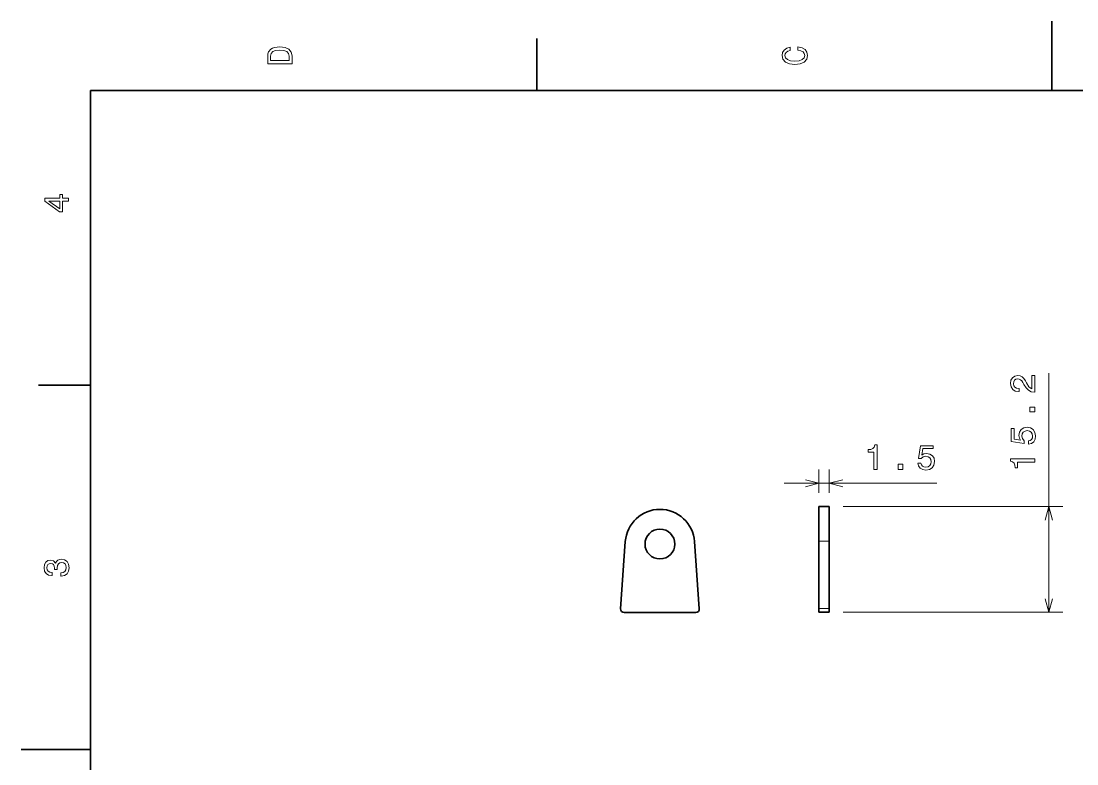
# Model space of a CAD drawing. Extents: x 0 to 297, y 0 to 210.
# Drawn here: x 0 to 152.1, y 102.9 to 210 of the extents above; entities that cross this region are included whole.
import ezdxf

# ---------------------------------------------------------------- set-up
doc = ezdxf.new("R2010")
doc.units = 0

msp = doc.modelspace()

# ---------------------------------------------------------------- linework, layer by layer
at = {"color": 7, "lineweight": 35, "ltscale": 0.25}
for p, q in [((148.5, 200), (148.5, 210)), ((10, 105), (0, 105))]:
    msp.add_line(p, q, dxfattribs=at)
at = {"color": 7, "lineweight": 35, "ltscale": 0.1875}
for p, q in [((74.300003, 200), (74.300003, 207.5)), ((10, 157.5), (2.5, 157.5))]:
    msp.add_line(p, q, dxfattribs=at)
at = {"color": 7, "lineweight": 35}
for p, q in [((287, 200), (10, 200)), ((10, 200), (10, 10))]:
    msp.add_line(p, q, dxfattribs=at)
at = {"color": 7, "lineweight": 13}
for p, q in [((148.074203, 124.783424), (148.074203, 159.240723)), ((109.947418, 143.358948), (131.95549, 143.358948)), ((118.447418, 139.996628), (150.074203, 139.996628)), ((118.447418, 124.783424), (150.074203, 124.783424))]:
    msp.add_line(p, q, dxfattribs=at)
at = {"color": 7, "lineweight": 13, "ltscale": 0.084058}
for p, q in [((114.947418, 141.996628), (114.947418, 145.358948)), ((116.447418, 141.996628), (116.447418, 145.358948))]:
    msp.add_line(p, q, dxfattribs=at)
at = {"color": 7, "lineweight": 35, "ltscale": 0.125}
for p, q in [((114.947418, 134.996628), (114.947418, 139.996628)), ((116.447418, 134.996628), (116.447418, 139.996628))]:
    msp.add_line(p, q, dxfattribs=at)
at = {"color": 7, "lineweight": 35, "ltscale": 0.0375}
for p, q in [((114.947418, 139.996628), (116.447418, 139.996628)), ((116.447418, 124.783424), (114.947418, 124.783424))]:
    msp.add_line(p, q, dxfattribs=at)
at = {"color": 7, "lineweight": 35, "ltscale": 0.24283}
for p, q in [((87.058495, 134.950592), (86.380943, 125.26104)), ((97.034142, 134.950592), (97.711693, 125.26104)), ((114.947418, 134.996628), (114.947418, 125.283424)), ((116.447418, 134.996628), (116.447418, 125.283424))]:
    msp.add_line(p, q, dxfattribs=at)
at = {"color": 7, "lineweight": 13, "ltscale": 0.0375}
for p, q in [((116.447418, 134.996628), (114.947418, 134.996628)), ((116.447418, 125.283424), (114.947418, 125.283424))]:
    msp.add_line(p, q, dxfattribs=at)
at = {"color": 7, "lineweight": 35, "ltscale": 0.0125}
for p, q in [((114.947418, 124.783424), (114.947418, 125.283424)), ((116.447418, 124.783424), (116.447418, 125.283424))]:
    msp.add_line(p, q, dxfattribs=at)
at = {"color": 7, "lineweight": 35, "ltscale": 0.25833}
msp.add_line((97.212914, 124.726166), (86.879723, 124.726166), dxfattribs=at)
at = {"color": 7, "lineweight": 13}
for points in [[(35.533215, 204.994965), (35.533215, 203.829971), (39.033215, 203.829971), (39.033215, 204.994965), (38.922264, 205.544678), (38.584366, 205.953171), (38.034657, 206.205338), (37.283215, 206.296112), (36.516644, 206.215424), (36.21405, 206.114563), (35.971977, 205.973343), (35.644165, 205.56485), (35.563473, 205.297562)], [(35.951801, 204.959656), (36.027451, 205.342941), (36.259438, 205.605194), (36.672985, 205.761536), (37.283215, 205.811966), (37.873272, 205.756485), (38.286816, 205.600143), (38.533936, 205.332855), (38.614628, 204.959656), (38.614628, 204.298996), (35.951801, 204.298996)], [(111.93206, 205.817017), (112.35569, 205.716141), (112.658287, 205.549713), (112.844887, 205.317734), (112.905403, 205.045395), (112.814629, 204.71759), (112.54229, 204.460388), (112.098488, 204.28891), (111.483215, 204.233429), (110.872986, 204.28891), (110.424141, 204.455338), (110.151802, 204.71254), (110.055984, 205.045395), (110.106415, 205.287476), (110.247627, 205.494247), (110.474571, 205.655624), (110.787247, 205.766571), (110.787247, 206.245682), (110.308144, 206.094391), (109.94503, 205.832138), (109.718086, 205.474075), (109.637398, 205.045395), (109.763474, 204.510818), (110.116501, 204.10231), (110.696472, 203.840057), (111.483215, 203.749283), (112.269958, 203.840057), (112.84993, 204.10231), (113.208, 204.510818), (113.329041, 205.045395), (113.233215, 205.51442), (112.965927, 205.892654), (112.527161, 206.159943), (111.93206, 206.301163)], [(6.833213, 184.02739), (6.833213, 184.481277), (5.965778, 184.481277), (5.965778, 184.98056), (5.56232, 184.98056), (5.56232, 184.481277), (3.408862, 184.481277), (3.408862, 184.022339), (5.521974, 182.489197), (5.965778, 182.489197), (5.965778, 184.02739)], [(5.56232, 182.912827), (3.993876, 184.02739), (5.56232, 184.02739)], [(146.074203, 156.492172), (146.074203, 158.897781), (145.640488, 158.897781), (145.640488, 156.99649), (145.403458, 157.102402), (145.206772, 157.283951), (144.848694, 157.84375), (144.697403, 158.141296), (144.480545, 158.474152), (144.228378, 158.711182), (143.930832, 158.847351), (143.592926, 158.897781), (143.169312, 158.812057), (142.836456, 158.575012), (142.624634, 158.211914), (142.548981, 157.742889), (142.63472, 157.258743), (142.87175, 156.890579), (143.25, 156.653549), (143.749268, 156.572861), (143.819885, 156.572861), (143.819885, 157.031799), (143.779541, 157.031799), (143.4366, 157.077179), (143.184433, 157.213348), (143.023056, 157.430206), (142.967575, 157.717667), (143.018005, 158.010178), (143.144089, 158.227036), (143.340775, 158.36824), (143.587891, 158.418686), (143.819885, 158.383377), (144.016571, 158.287552), (144.188034, 158.126175), (144.339325, 157.904266), (144.500717, 157.60672), (144.8134, 157.112488), (145.14624, 156.764496), (145.549713, 156.557724), (146.059082, 156.492172)], [(146.074203, 153.638702), (146.074203, 154.334671), (145.322754, 154.334671), (145.322754, 153.638702)], [(145.161377, 148.999939), (145.574921, 149.110901), (145.89769, 149.358017), (146.099426, 149.72113), (146.175064, 150.185104), (146.08429, 150.694473), (145.837173, 151.092896), (145.443802, 151.345047), (144.939484, 151.440872), (144.470459, 151.355133), (144.102295, 151.113068), (143.865265, 150.734818), (143.779541, 150.245621), (143.840057, 149.867386), (144.006485, 149.574875), (143.0634, 149.71608), (143.0634, 151.249222), (142.649857, 151.249222), (142.649857, 149.378189), (144.505768, 149.100815), (144.505768, 149.504272), (144.268723, 149.796783), (144.182999, 150.169983), (144.238464, 150.492737), (144.399857, 150.739868), (144.646973, 150.89621), (144.964691, 150.951675), (145.28241, 150.89621), (145.529541, 150.734818), (145.685883, 150.487701), (145.741348, 150.169983), (145.706055, 149.902679), (145.590057, 149.695908), (145.408493, 149.544617), (145.161377, 149.468964)], [(122.874649, 145.358948), (123.333588, 145.358948), (123.333588, 148.884155), (122.990646, 148.884155), (122.899872, 148.576523), (122.718307, 148.369751), (122.440933, 148.248703), (122.057648, 148.208359), (122.057648, 147.850296), (122.874649, 147.850296)], [(129.186752, 146.271759), (129.297699, 145.858215), (129.54483, 145.535461), (129.907928, 145.333725), (130.371918, 145.258072), (130.881287, 145.348846), (131.279694, 145.595978), (131.53186, 145.989349), (131.627686, 146.493668), (131.541946, 146.962692), (131.299866, 147.330841), (130.921631, 147.567871), (130.432434, 147.65361), (130.054184, 147.593094), (129.761688, 147.426666), (129.902893, 148.369751), (131.436035, 148.369751), (131.436035, 148.783295), (129.565002, 148.783295), (129.287628, 146.927383), (129.691071, 146.927383), (129.983582, 147.164413), (130.356781, 147.250153), (130.67955, 147.194672), (130.926666, 147.033295), (131.083008, 146.786179), (131.138489, 146.468445), (131.083008, 146.150726), (130.921631, 145.90361), (130.6745, 145.747269), (130.356781, 145.691788), (130.089493, 145.727097), (129.882721, 145.843094), (129.73143, 146.024643), (129.655777, 146.271759)], [(126.35347, 145.358948), (127.049438, 145.358948), (127.049438, 146.110382), (126.35347, 146.110382)], [(146.074203, 146.423859), (146.074203, 146.882797), (142.548981, 146.882797), (142.548981, 146.539856), (142.856628, 146.449081), (143.0634, 146.267532), (143.184433, 145.990143), (143.224777, 145.606873), (143.582855, 145.606873), (143.582855, 146.423859)], [(5.73379, 129.979111), (5.769093, 129.979111), (6.253242, 130.059799), (6.616354, 130.296829), (6.848343, 130.670029), (6.934078, 131.164276), (6.848343, 131.688766), (6.626441, 132.082138), (6.273415, 132.334305), (5.819525, 132.425079), (5.521974, 132.384735), (5.279899, 132.273788), (5.0933, 132.092224), (4.957133, 131.850143), (4.684798, 132.177963), (4.251081, 132.293961), (3.857709, 132.218307), (3.560158, 132.00145), (3.373559, 131.648422), (3.307997, 131.164276), (3.388689, 130.710388), (3.610591, 130.362396), (3.963617, 130.135452), (4.432637, 130.059799), (4.46794, 130.059799), (4.46794, 130.508652), (4.145173, 130.548996), (3.913184, 130.680115), (3.771974, 130.891937), (3.721542, 131.189484), (3.761888, 131.451736), (3.867795, 131.643372), (4.039265, 131.759369), (4.271254, 131.804764), (4.518372, 131.759369), (4.684798, 131.638336), (4.785663, 131.426514), (4.815922, 131.139053), (4.810879, 130.942368), (5.209294, 130.942368), (5.199208, 131.189484), (5.244596, 131.507217), (5.365634, 131.744247), (5.56232, 131.885452), (5.819525, 131.935883), (6.112032, 131.880417), (6.328891, 131.734161), (6.465058, 131.502167), (6.510447, 131.194534), (6.460014, 130.876801), (6.308718, 130.644821), (6.066643, 130.498566), (5.73379, 130.443085)]]:
    msp.add_lwpolyline(points, close=True, dxfattribs=at)
for points in [[(113.015564, 142.841309), (114.947418, 143.358948), (113.015564, 143.876572)], [(118.379272, 143.876572), (116.447418, 143.358948), (118.379272, 142.841309)], [(148.591843, 138.064789), (148.074203, 139.996628), (147.556564, 138.064789)], [(147.556564, 126.715271), (148.074203, 124.783424), (148.591843, 126.715271)]]:
    msp.add_lwpolyline(points, dxfattribs=at)
at = {"color": 7, "lineweight": 35}
msp.add_circle((92.046318, 134.601807), 2.15, dxfattribs=at)
for centre, radius, start, end in [((92.046318, 134.601807), 5, 4, 176), ((86.879723, 125.226166), 0.5, 176, 269.999997), ((97.212914, 125.226166), 0.5, 269.999997, 4)]:
    msp.add_arc(centre, radius, start, end, dxfattribs=at)

doc.saveas('drawing.dxf')
